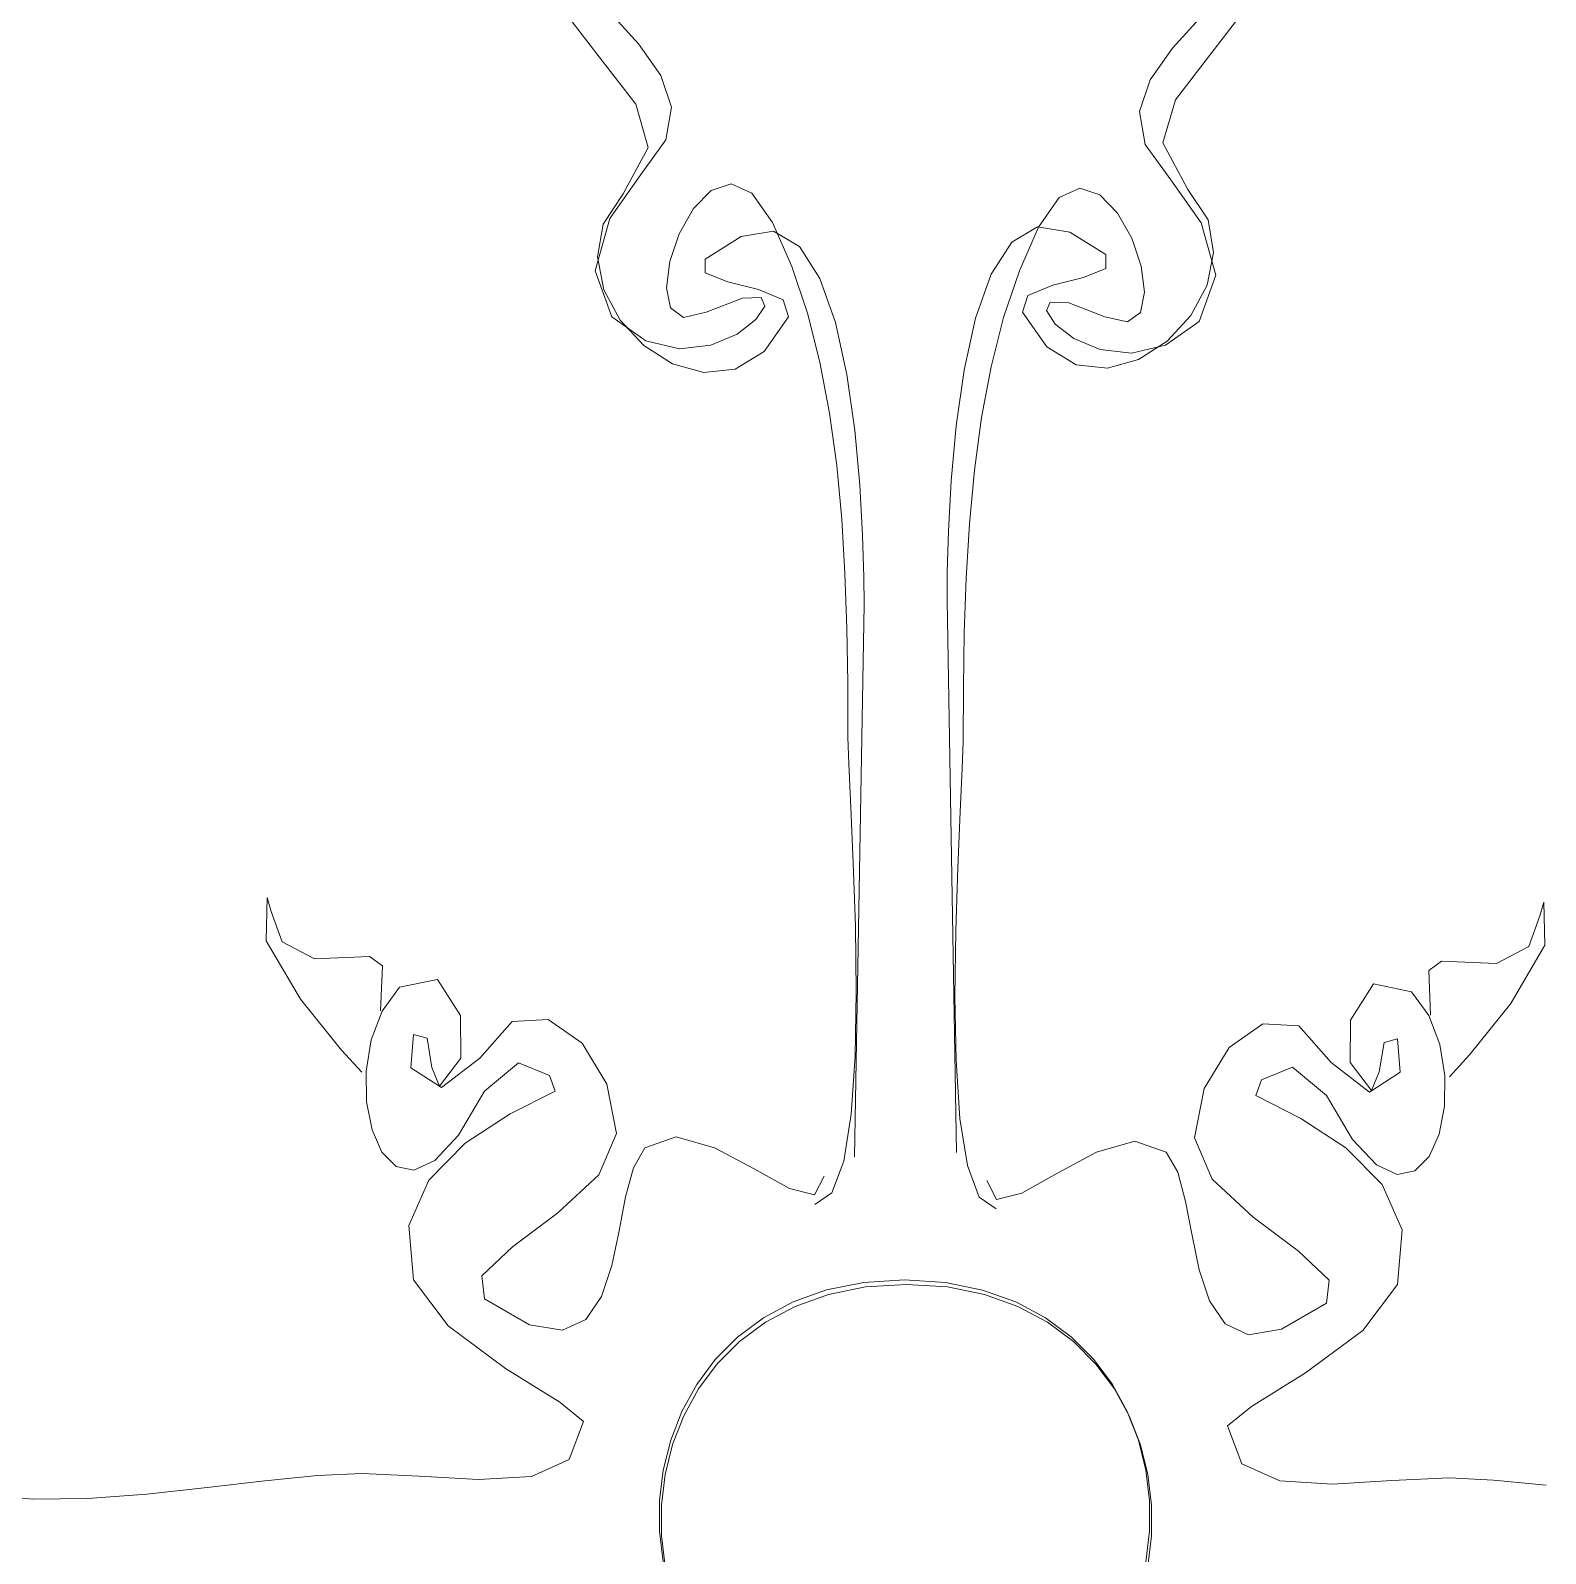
# Model space of a CAD drawing. Header units: centimetres. Extents: x -377343 to 693706, y 194584 to 813780.
# Drawn here: x 175527.71 to 175553.73, y 498829.35 to 498855.51 of the extents above; entities that cross this region are included whole.
import ezdxf

# ---------------------------------------------------------------- set-up
doc = ezdxf.new("R2010")
doc.units = ezdxf.units.CM
doc.layers.add('PIPA', color=11, linetype='Continuous')
doc.layers.add('TEXT', color=7, linetype='Continuous')

msp = doc.modelspace()

# ---------------------------------------------------------------- linework, layer by layer
at = {"layer": 'PIPA', "lineweight": 35, "extrusion": (0, 0.816497, 0.57735), "elevation": 193451.324}
msp.add_lwpolyline([(-421704.212, -325591.681), (-159560.265, -63447.734), (377343.333, -600351.331), (-158232.47, -1135927.133), (-693706.405, -600453.199), (-454216.825, -360963.619)], dxfattribs=at)
at = {"layer": 'TEXT', "color": 2, "linetype": 'Continuous', "lineweight": 13}
for p, q in [((175537.539, 498854.982), (175536.92, 498855.783)), ((175537.539, 498854.982), (175536.92, 498855.783)), ((175537.635, 498855.854), (175538.154, 498855.281)), ((175537.635, 498855.854), (175538.154, 498855.281)), ((175547.846, 498855.777), (175547.328, 498855.205)), ((175547.846, 498855.777), (175547.328, 498855.205)), ((175547.942, 498855.058), (175548.562, 498855.859)), ((175547.942, 498855.058), (175548.562, 498855.859)), ((175538.154, 498855.281), (175538.539, 498854.736)), ((175538.154, 498855.281), (175538.539, 498854.736)), ((175547.328, 498855.205), (175546.943, 498854.66)), ((175547.328, 498855.205), (175546.943, 498854.66)), ((175538.106, 498854.242), (175537.539, 498854.982)), ((175538.106, 498854.242), (175537.539, 498854.982)), ((175547.376, 498854.319), (175547.942, 498855.058)), ((175547.376, 498854.319), (175547.942, 498855.058)), ((175538.539, 498854.736), (175538.72, 498854.193)), ((175538.539, 498854.736), (175538.72, 498854.193)), ((175546.943, 498854.66), (175546.762, 498854.117)), ((175546.943, 498854.66), (175546.762, 498854.117)), ((175538.322, 498853.502), (175538.106, 498854.242)), ((175538.322, 498853.502), (175538.106, 498854.242)), ((175538.72, 498854.193), (175538.625, 498853.63)), ((175538.72, 498854.193), (175538.625, 498853.63)), ((175546.762, 498854.117), (175546.856, 498853.553)), ((175546.762, 498854.117), (175546.856, 498853.553)), ((175547.16, 498853.579), (175547.376, 498854.319)), ((175547.16, 498853.579), (175547.376, 498854.319)), ((175538.625, 498853.63), (175538.184, 498853.021)), ((175538.625, 498853.63), (175538.184, 498853.021)), ((175546.856, 498853.553), (175547.298, 498852.945)), ((175546.856, 498853.553), (175547.298, 498852.945)), ((175547.589, 498852.778), (175547.16, 498853.579)), ((175547.589, 498852.778), (175547.16, 498853.579)), ((175537.893, 498852.702), (175538.322, 498853.502)), ((175537.893, 498852.702), (175538.322, 498853.502)), ((175538.184, 498853.021), (175537.662, 498852.283)), ((175538.184, 498853.021), (175537.662, 498852.283)), ((175539.402, 498852.762), (175539.745, 498852.875)), ((175539.402, 498852.762), (175539.745, 498852.875)), ((175539.745, 498852.875), (175540.103, 498852.717)), ((175539.745, 498852.875), (175540.103, 498852.717)), ((175545.737, 498852.799), (175545.379, 498852.641)), ((175545.737, 498852.799), (175545.379, 498852.641)), ((175546.08, 498852.685), (175545.737, 498852.799)), ((175546.08, 498852.685), (175545.737, 498852.799)), ((175547.298, 498852.945), (175547.82, 498852.206)), ((175547.298, 498852.945), (175547.82, 498852.206)), ((175547.936, 498852.257), (175547.589, 498852.778)), ((175547.936, 498852.257), (175547.589, 498852.778)), ((175537.545, 498852.181), (175537.893, 498852.702)), ((175537.545, 498852.181), (175537.893, 498852.702)), ((175539.097, 498852.451), (175539.402, 498852.762)), ((175539.097, 498852.451), (175539.402, 498852.762)), ((175540.103, 498852.717), (175540.454, 498852.211)), ((175540.103, 498852.717), (175540.454, 498852.211)), ((175545.379, 498852.641), (175545.027, 498852.134)), ((175545.379, 498852.641), (175545.027, 498852.134)), ((175546.384, 498852.374), (175546.08, 498852.685)), ((175546.384, 498852.374), (175546.08, 498852.685)), ((175537.662, 498852.283), (175537.409, 498851.382)), ((175537.662, 498852.283), (175537.409, 498851.382)), ((175538.853, 498852.018), (175539.097, 498852.451)), ((175538.853, 498852.018), (175539.097, 498852.451)), ((175546.629, 498851.942), (175546.384, 498852.374)), ((175546.629, 498851.942), (175546.384, 498852.374)), ((175548.033, 498851.695), (175547.936, 498852.257)), ((175548.033, 498851.695), (175547.936, 498852.257)), ((175537.448, 498851.619), (175537.545, 498852.181)), ((175537.448, 498851.619), (175537.545, 498852.181)), ((175538.691, 498851.539), (175538.853, 498852.018)), ((175538.691, 498851.539), (175538.853, 498852.018)), ((175540.471, 498852.062), (175539.92, 498851.972)), ((175540.471, 498852.062), (175539.92, 498851.972)), ((175540.454, 498852.211), (175540.786, 498851.455)), ((175540.454, 498852.211), (175540.786, 498851.455)), ((175540.917, 498851.797), (175540.471, 498852.062)), ((175540.917, 498851.797), (175540.471, 498852.062)), ((175544.564, 498851.873), (175545.01, 498852.138)), ((175544.564, 498851.873), (175545.01, 498852.138)), ((175545.027, 498852.134), (175544.696, 498851.379)), ((175545.027, 498852.134), (175544.696, 498851.379)), ((175545.01, 498852.138), (175545.562, 498852.048)), ((175545.01, 498852.138), (175545.562, 498852.048)), ((175545.562, 498852.048), (175546.183, 498851.659)), ((175545.562, 498852.048), (175546.183, 498851.659)), ((175547.82, 498852.206), (175548.072, 498851.305)), ((175547.82, 498852.206), (175548.072, 498851.305)), ((175539.92, 498851.972), (175539.298, 498851.583)), ((175539.92, 498851.972), (175539.298, 498851.583)), ((175541.269, 498851.25), (175540.917, 498851.797)), ((175541.269, 498851.25), (175540.917, 498851.797)), ((175544.213, 498851.326), (175544.564, 498851.873)), ((175544.213, 498851.326), (175544.564, 498851.873)), ((175546.79, 498851.463), (175546.629, 498851.942)), ((175546.79, 498851.463), (175546.629, 498851.942)), ((175537.561, 498851.056), (175537.448, 498851.619)), ((175537.561, 498851.056), (175537.448, 498851.619)), ((175538.635, 498851.09), (175538.691, 498851.539)), ((175538.635, 498851.09), (175538.691, 498851.539)), ((175539.298, 498851.583), (175539.301, 498851.345)), ((175539.298, 498851.583), (175539.301, 498851.345)), ((175540.786, 498851.455), (175541.056, 498850.653)), ((175540.786, 498851.455), (175541.056, 498850.653)), ((175546.183, 498851.659), (175546.181, 498851.421)), ((175546.183, 498851.659), (175546.181, 498851.421)), ((175546.847, 498851.013), (175546.79, 498851.463)), ((175546.847, 498851.013), (175546.79, 498851.463)), ((175547.921, 498851.133), (175548.033, 498851.695)), ((175547.921, 498851.133), (175548.033, 498851.695)), ((175537.409, 498851.382), (175537.698, 498850.589)), ((175537.409, 498851.382), (175537.698, 498850.589)), ((175539.301, 498851.345), (175539.687, 498851.192)), ((175539.301, 498851.345), (175539.687, 498851.192)), ((175541.537, 498850.493), (175541.269, 498851.25)), ((175541.537, 498850.493), (175541.269, 498851.25)), ((175543.944, 498850.57), (175544.213, 498851.326)), ((175543.944, 498850.57), (175544.213, 498851.326)), ((175544.696, 498851.379), (175544.426, 498850.577)), ((175544.696, 498851.379), (175544.426, 498850.577)), ((175545.795, 498851.268), (175545.268, 498851.136)), ((175545.795, 498851.268), (175545.268, 498851.136)), ((175546.181, 498851.421), (175545.795, 498851.268)), ((175546.181, 498851.421), (175545.795, 498851.268)), ((175548.072, 498851.305), (175547.784, 498850.513)), ((175548.072, 498851.305), (175547.784, 498850.513)), ((175537.841, 498850.535), (175537.561, 498851.056)), ((175537.841, 498850.535), (175537.561, 498851.056)), ((175538.706, 498850.745), (175538.635, 498851.09)), ((175538.706, 498850.745), (175538.635, 498851.09)), ((175539.687, 498851.192), (175540.214, 498851.059)), ((175539.687, 498851.192), (175540.214, 498851.059)), ((175540.214, 498851.059), (175540.642, 498850.882)), ((175540.214, 498851.059), (175540.642, 498850.882)), ((175544.84, 498850.958), (175544.751, 498850.67)), ((175544.84, 498850.958), (175544.751, 498850.67)), ((175545.268, 498851.136), (175544.84, 498850.958)), ((175545.268, 498851.136), (175544.84, 498850.958)), ((175546.776, 498850.668), (175546.847, 498851.013)), ((175546.776, 498850.668), (175546.847, 498851.013)), ((175547.641, 498850.612), (175547.921, 498851.133)), ((175547.641, 498850.612), (175547.921, 498851.133)), ((175538.926, 498850.58), (175538.706, 498850.745)), ((175538.926, 498850.58), (175538.706, 498850.745)), ((175539.319, 498850.67), (175538.926, 498850.58)), ((175539.319, 498850.67), (175538.926, 498850.58)), ((175539.939, 498850.91), (175539.319, 498850.67)), ((175539.939, 498850.91), (175539.319, 498850.67)), ((175540.259, 498850.922), (175539.939, 498850.91)), ((175540.259, 498850.922), (175539.939, 498850.91)), ((175540.171, 498850.543), (175540.322, 498850.775)), ((175540.171, 498850.543), (175540.322, 498850.775)), ((175540.322, 498850.775), (175540.259, 498850.922)), ((175540.322, 498850.775), (175540.259, 498850.922)), ((175540.642, 498850.882), (175540.73, 498850.594)), ((175540.642, 498850.882), (175540.73, 498850.594)), ((175544.751, 498850.67), (175545.17, 498850.075)), ((175544.751, 498850.67), (175545.17, 498850.075)), ((175545.16, 498850.699), (175545.223, 498850.845)), ((175545.16, 498850.699), (175545.223, 498850.845)), ((175545.311, 498850.467), (175545.16, 498850.699)), ((175545.311, 498850.467), (175545.16, 498850.699)), ((175545.223, 498850.845), (175545.543, 498850.834)), ((175545.223, 498850.845), (175545.543, 498850.834)), ((175545.543, 498850.834), (175546.163, 498850.594)), ((175545.543, 498850.834), (175546.163, 498850.594)), ((175537.698, 498850.589), (175538.279, 498850.181)), ((175537.698, 498850.589), (175538.279, 498850.181)), ((175538.247, 498850.097), (175537.841, 498850.535)), ((175538.247, 498850.097), (175537.841, 498850.535)), ((175539.849, 498850.296), (175540.171, 498850.543)), ((175539.849, 498850.296), (175540.171, 498850.543)), ((175540.73, 498850.594), (175540.312, 498849.998)), ((175540.73, 498850.594), (175540.312, 498849.998)), ((175541.056, 498850.653), (175541.271, 498849.811)), ((175541.056, 498850.653), (175541.271, 498849.811)), ((175541.734, 498849.601), (175541.537, 498850.493)), ((175541.734, 498849.601), (175541.537, 498850.493)), ((175543.748, 498849.677), (175543.944, 498850.57)), ((175543.748, 498849.677), (175543.944, 498850.57)), ((175544.426, 498850.577), (175544.211, 498849.735)), ((175544.426, 498850.577), (175544.211, 498849.735)), ((175545.633, 498850.22), (175545.311, 498850.467)), ((175545.633, 498850.22), (175545.311, 498850.467)), ((175546.163, 498850.594), (175546.555, 498850.503)), ((175546.163, 498850.594), (175546.555, 498850.503)), ((175546.555, 498850.503), (175546.776, 498850.668)), ((175546.555, 498850.503), (175546.776, 498850.668)), ((175547.784, 498850.513), (175547.203, 498850.104)), ((175547.784, 498850.513), (175547.203, 498850.104)), ((175547.234, 498850.174), (175547.641, 498850.612)), ((175547.234, 498850.174), (175547.641, 498850.612)), ((175538.279, 498850.181), (175538.86, 498850.043)), ((175538.279, 498850.181), (175538.86, 498850.043)), ((175539.397, 498850.106), (175539.849, 498850.296)), ((175539.397, 498850.106), (175539.849, 498850.296)), ((175546.084, 498850.029), (175545.633, 498850.22)), ((175546.084, 498850.029), (175545.633, 498850.22)), ((175546.743, 498849.859), (175547.234, 498850.174)), ((175546.743, 498849.859), (175547.234, 498850.174)), ((175538.739, 498849.783), (175538.247, 498850.097)), ((175538.739, 498849.783), (175538.247, 498850.097)), ((175538.86, 498850.043), (175539.397, 498850.106)), ((175538.86, 498850.043), (175539.397, 498850.106)), ((175540.312, 498849.998), (175539.813, 498849.692)), ((175540.312, 498849.998), (175539.813, 498849.692)), ((175545.17, 498850.075), (175545.669, 498849.769)), ((175545.17, 498850.075), (175545.669, 498849.769)), ((175546.622, 498849.967), (175546.084, 498850.029)), ((175546.622, 498849.967), (175546.084, 498850.029)), ((175547.203, 498850.104), (175546.622, 498849.967)), ((175547.203, 498850.104), (175546.622, 498849.967)), ((175539.275, 498849.634), (175538.739, 498849.783)), ((175539.275, 498849.634), (175538.739, 498849.783)), ((175539.813, 498849.692), (175539.275, 498849.634)), ((175539.813, 498849.692), (175539.275, 498849.634)), ((175541.271, 498849.811), (175541.436, 498848.936)), ((175541.271, 498849.811), (175541.436, 498848.936)), ((175543.612, 498848.721), (175543.748, 498849.677)), ((175543.612, 498848.721), (175543.748, 498849.677)), ((175544.211, 498849.735), (175544.045, 498848.86)), ((175544.211, 498849.735), (175544.045, 498848.86)), ((175545.669, 498849.769), (175546.207, 498849.711)), ((175545.669, 498849.769), (175546.207, 498849.711)), ((175546.207, 498849.711), (175546.743, 498849.859)), ((175546.207, 498849.711), (175546.743, 498849.859)), ((175541.869, 498848.645), (175541.734, 498849.601)), ((175541.869, 498848.645), (175541.734, 498849.601)), ((175541.436, 498848.936), (175541.559, 498848.035)), ((175541.436, 498848.936), (175541.559, 498848.035)), ((175544.045, 498848.86), (175543.923, 498847.959)), ((175544.045, 498848.86), (175543.923, 498847.959)), ((175541.955, 498847.699), (175541.869, 498848.645)), ((175541.955, 498847.699), (175541.869, 498848.645)), ((175543.526, 498847.775), (175543.612, 498848.721)), ((175543.526, 498847.775), (175543.612, 498848.721)), ((175541.559, 498848.035), (175541.645, 498847.114)), ((175541.559, 498848.035), (175541.645, 498847.114)), ((175543.923, 498847.959), (175543.837, 498847.038)), ((175543.923, 498847.959), (175543.837, 498847.038)), ((175542.003, 498846.835), (175541.955, 498847.699)), ((175542.003, 498846.835), (175541.955, 498847.699)), ((175543.479, 498846.911), (175543.526, 498847.775)), ((175543.479, 498846.911), (175543.526, 498847.775)), ((175541.645, 498847.114), (175541.701, 498846.181)), ((175541.645, 498847.114), (175541.701, 498846.181)), ((175543.837, 498847.038), (175543.781, 498846.105)), ((175543.837, 498847.038), (175543.781, 498846.105)), ((175542.023, 498846.127), (175542.003, 498846.835)), ((175542.023, 498846.127), (175542.003, 498846.835)), ((175543.458, 498846.204), (175543.479, 498846.911)), ((175543.458, 498846.204), (175543.479, 498846.911)), ((175541.701, 498846.181), (175541.733, 498845.242)), ((175541.701, 498846.181), (175541.733, 498845.242)), ((175542.028, 498845.648), (175542.023, 498846.127)), ((175542.028, 498845.648), (175542.023, 498846.127)), ((175543.454, 498845.725), (175543.458, 498846.204)), ((175543.454, 498845.725), (175543.458, 498846.204)), ((175543.781, 498846.105), (175543.748, 498845.166)), ((175543.781, 498846.105), (175543.748, 498845.166)), ((175543.616, 498836.239), (175543.454, 498845.725)), ((175543.616, 498836.239), (175543.454, 498845.725)), ((175541.865, 498836.162), (175542.028, 498845.648)), ((175541.865, 498836.162), (175542.028, 498845.648)), ((175541.733, 498845.242), (175541.748, 498844.304)), ((175541.733, 498845.242), (175541.748, 498844.304)), ((175543.748, 498845.166), (175543.734, 498844.227)), ((175543.748, 498845.166), (175543.734, 498844.227)), ((175541.748, 498844.304), (175541.751, 498843.373)), ((175541.748, 498844.304), (175541.751, 498843.373)), ((175543.734, 498844.227), (175543.73, 498843.297)), ((175543.734, 498844.227), (175543.73, 498843.297)), ((175541.751, 498843.373), (175541.766, 498842.912)), ((175541.751, 498843.373), (175541.766, 498842.912)), ((175543.73, 498843.297), (175543.715, 498842.836)), ((175543.73, 498843.297), (175543.715, 498842.836)), ((175541.766, 498842.912), (175541.801, 498842.165)), ((175541.766, 498842.912), (175541.801, 498842.165)), ((175543.715, 498842.836), (175543.68, 498842.089)), ((175543.715, 498842.836), (175543.68, 498842.089)), ((175541.801, 498842.165), (175541.843, 498841.21)), ((175541.801, 498842.165), (175541.843, 498841.21)), ((175543.68, 498842.089), (175543.638, 498841.134)), ((175543.68, 498842.089), (175543.638, 498841.134)), ((175541.843, 498841.21), (175541.879, 498840.128)), ((175541.843, 498841.21), (175541.879, 498840.128)), ((175543.638, 498841.134), (175543.603, 498840.051)), ((175543.638, 498841.134), (175543.603, 498840.051)), ((175531.759, 498839.874), (175531.779, 498840.617)), ((175531.759, 498839.874), (175531.779, 498840.617)), ((175531.779, 498840.617), (175531.845, 498840.379)), ((175531.779, 498840.617), (175531.845, 498840.379)), ((175553.703, 498840.54), (175553.637, 498840.303)), ((175553.703, 498840.54), (175553.637, 498840.303)), ((175553.723, 498839.798), (175553.703, 498840.54)), ((175553.723, 498839.798), (175553.703, 498840.54)), ((175531.845, 498840.379), (175532.037, 498839.854)), ((175531.845, 498840.379), (175532.037, 498839.854)), ((175553.637, 498840.303), (175553.444, 498839.778)), ((175553.637, 498840.303), (175553.444, 498839.778)), ((175541.879, 498840.128), (175541.893, 498838.995)), ((175541.879, 498840.128), (175541.893, 498838.995)), ((175543.603, 498840.051), (175543.588, 498838.919)), ((175543.603, 498840.051), (175543.588, 498838.919)), ((175532.347, 498838.874), (175531.759, 498839.874)), ((175532.347, 498838.874), (175531.759, 498839.874)), ((175532.037, 498839.854), (175532.59, 498839.563)), ((175532.037, 498839.854), (175532.59, 498839.563)), ((175553.444, 498839.778), (175552.892, 498839.486)), ((175553.444, 498839.778), (175552.892, 498839.486)), ((175553.135, 498838.797), (175553.723, 498839.798)), ((175553.135, 498838.797), (175553.723, 498839.798)), ((175532.59, 498839.563), (175533.533, 498839.602)), ((175532.59, 498839.563), (175533.533, 498839.602)), ((175533.533, 498839.602), (175533.755, 498839.443)), ((175533.533, 498839.602), (175533.755, 498839.443)), ((175533.755, 498839.443), (175533.725, 498838.671)), ((175533.755, 498839.443), (175533.725, 498838.671)), ((175551.949, 498839.525), (175551.727, 498839.366)), ((175551.949, 498839.525), (175551.727, 498839.366)), ((175552.892, 498839.486), (175551.949, 498839.525)), ((175552.892, 498839.486), (175551.949, 498839.525)), ((175534.049, 498839.076), (175534.701, 498839.211)), ((175534.049, 498839.076), (175534.701, 498839.211)), ((175534.701, 498839.211), (175535.1, 498838.59)), ((175534.701, 498839.211), (175535.1, 498838.59)), ((175551.727, 498839.366), (175551.757, 498838.594)), ((175551.727, 498839.366), (175551.757, 498838.594)), ((175533.752, 498838.666), (175534.049, 498839.076)), ((175533.752, 498838.666), (175534.049, 498839.076)), ((175541.893, 498838.995), (175541.874, 498837.892)), ((175541.893, 498838.995), (175541.874, 498837.892)), ((175543.588, 498838.919), (175543.608, 498837.816)), ((175543.588, 498838.919), (175543.608, 498837.816)), ((175550.781, 498839.135), (175550.382, 498838.513)), ((175550.781, 498839.135), (175550.382, 498838.513)), ((175551.433, 498839), (175550.781, 498839.135)), ((175551.433, 498839), (175550.781, 498839.135)), ((175551.729, 498838.589), (175551.433, 498839)), ((175551.729, 498838.589), (175551.433, 498839)), ((175533.056, 498837.994), (175532.347, 498838.874)), ((175533.056, 498837.994), (175532.347, 498838.874)), ((175533.565, 498838.171), (175533.752, 498838.666)), ((175533.565, 498838.171), (175533.752, 498838.666)), ((175552.426, 498837.918), (175553.135, 498838.797)), ((175552.426, 498837.918), (175553.135, 498838.797)), ((175535.1, 498838.59), (175535.103, 498837.86)), ((175535.1, 498838.59), (175535.103, 498837.86)), ((175535.427, 498837.86), (175535.983, 498838.488)), ((175535.427, 498837.86), (175535.983, 498838.488)), ((175535.983, 498838.488), (175536.605, 498838.524)), ((175535.983, 498838.488), (175536.605, 498838.524)), ((175536.605, 498838.524), (175537.185, 498838.117)), ((175536.605, 498838.524), (175537.185, 498838.117)), ((175548.876, 498838.448), (175548.297, 498838.041)), ((175548.876, 498838.448), (175548.297, 498838.041)), ((175549.498, 498838.412), (175548.876, 498838.448)), ((175549.498, 498838.412), (175548.876, 498838.448)), ((175550.054, 498837.784), (175549.498, 498838.412)), ((175550.054, 498837.784), (175549.498, 498838.412)), ((175550.382, 498838.513), (175550.379, 498837.784)), ((175550.382, 498838.513), (175550.379, 498837.784)), ((175551.917, 498838.094), (175551.729, 498838.589)), ((175551.917, 498838.094), (175551.729, 498838.589)), ((175533.478, 498837.637), (175533.565, 498838.171)), ((175533.478, 498837.637), (175533.565, 498838.171)), ((175534.292, 498838.265), (175534.244, 498837.692)), ((175534.292, 498838.265), (175534.244, 498837.692)), ((175534.522, 498838.202), (175534.292, 498838.265)), ((175534.522, 498838.202), (175534.292, 498838.265)), ((175534.607, 498837.698), (175534.522, 498838.202)), ((175534.607, 498837.698), (175534.522, 498838.202)), ((175537.185, 498838.117), (175537.612, 498837.414)), ((175537.185, 498838.117), (175537.612, 498837.414)), ((175550.875, 498837.622), (175550.96, 498838.126)), ((175550.875, 498837.622), (175550.96, 498838.126)), ((175550.96, 498838.126), (175551.189, 498838.189)), ((175550.96, 498838.126), (175551.189, 498838.189)), ((175551.189, 498838.189), (175551.237, 498837.616)), ((175551.189, 498838.189), (175551.237, 498837.616)), ((175533.401, 498837.617), (175533.056, 498837.994)), ((175533.401, 498837.617), (175533.056, 498837.994)), ((175535.103, 498837.86), (175534.737, 498837.376)), ((175535.103, 498837.86), (175534.737, 498837.376)), ((175534.773, 498837.353), (175535.427, 498837.86)), ((175534.773, 498837.353), (175535.427, 498837.86)), ((175541.874, 498837.892), (175541.807, 498836.897)), ((175541.874, 498837.892), (175541.807, 498836.897)), ((175548.297, 498838.041), (175547.87, 498837.337)), ((175548.297, 498838.041), (175547.87, 498837.337)), ((175552.004, 498837.56), (175551.917, 498838.094)), ((175552.004, 498837.56), (175551.917, 498838.094)), ((175552.081, 498837.54), (175552.426, 498837.918)), ((175552.081, 498837.54), (175552.426, 498837.918)), ((175533.485, 498837.107), (175533.478, 498837.637)), ((175533.485, 498837.107), (175533.478, 498837.637)), ((175534.244, 498837.692), (175534.773, 498837.353)), ((175534.244, 498837.692), (175534.773, 498837.353)), ((175534.737, 498837.376), (175534.607, 498837.698)), ((175534.737, 498837.376), (175534.607, 498837.698)), ((175536.094, 498837.779), (175535.509, 498837.293)), ((175536.094, 498837.779), (175535.509, 498837.293)), ((175536.626, 498837.563), (175536.094, 498837.779)), ((175536.626, 498837.563), (175536.094, 498837.779)), ((175543.608, 498837.816), (175543.675, 498836.82)), ((175543.608, 498837.816), (175543.675, 498836.82)), ((175548.856, 498837.486), (175549.388, 498837.703)), ((175548.856, 498837.486), (175549.388, 498837.703)), ((175549.388, 498837.703), (175549.973, 498837.216)), ((175549.388, 498837.703), (175549.973, 498837.216)), ((175550.709, 498837.276), (175550.054, 498837.784)), ((175550.709, 498837.276), (175550.054, 498837.784)), ((175550.379, 498837.784), (175550.745, 498837.3)), ((175550.379, 498837.784), (175550.745, 498837.3)), ((175551.237, 498837.616), (175550.709, 498837.276)), ((175551.237, 498837.616), (175550.709, 498837.276)), ((175550.745, 498837.3), (175550.875, 498837.622)), ((175550.745, 498837.3), (175550.875, 498837.622)), ((175536.725, 498837.293), (175536.626, 498837.563)), ((175536.725, 498837.293), (175536.626, 498837.563)), ((175537.612, 498837.414), (175537.779, 498836.563)), ((175537.612, 498837.414), (175537.779, 498836.563)), ((175547.87, 498837.337), (175547.703, 498836.487)), ((175547.87, 498837.337), (175547.703, 498836.487)), ((175548.757, 498837.216), (175548.856, 498837.486)), ((175548.757, 498837.216), (175548.856, 498837.486)), ((175551.997, 498837.031), (175552.004, 498837.56)), ((175551.997, 498837.031), (175552.004, 498837.56)), ((175533.578, 498836.628), (175533.485, 498837.107)), ((175533.578, 498836.628), (175533.485, 498837.107)), ((175535.509, 498837.293), (175535.062, 498836.537)), ((175535.509, 498837.293), (175535.062, 498836.537)), ((175535.95, 498836.901), (175536.725, 498837.293)), ((175535.95, 498836.901), (175536.725, 498837.293)), ((175549.531, 498836.824), (175548.757, 498837.216)), ((175549.531, 498836.824), (175548.757, 498837.216)), ((175549.973, 498837.216), (175550.42, 498836.461)), ((175549.973, 498837.216), (175550.42, 498836.461)), ((175535.18, 498836.396), (175535.95, 498836.901)), ((175535.18, 498836.396), (175535.95, 498836.901)), ((175541.807, 498836.897), (175541.679, 498836.088)), ((175541.807, 498836.897), (175541.679, 498836.088)), ((175543.675, 498836.82), (175543.803, 498836.012)), ((175543.675, 498836.82), (175543.803, 498836.012)), ((175550.302, 498836.32), (175549.531, 498836.824)), ((175550.302, 498836.32), (175549.531, 498836.824)), ((175551.904, 498836.552), (175551.997, 498837.031)), ((175551.904, 498836.552), (175551.997, 498837.031)), ((175533.749, 498836.243), (175533.578, 498836.628)), ((175533.749, 498836.243), (175533.578, 498836.628)), ((175537.779, 498836.563), (175537.473, 498835.855)), ((175537.779, 498836.563), (175537.473, 498835.855)), ((175551.733, 498836.167), (175551.904, 498836.552)), ((175551.733, 498836.167), (175551.904, 498836.552)), ((175534.553, 498835.763), (175535.18, 498836.396)), ((175534.553, 498835.763), (175535.18, 498836.396)), ((175535.062, 498836.537), (175534.654, 498836.099)), ((175535.062, 498836.537), (175534.654, 498836.099)), ((175538.067, 498835.974), (175538.265, 498836.32)), ((175538.067, 498835.974), (175538.265, 498836.32)), ((175538.265, 498836.32), (175538.803, 498836.509)), ((175538.265, 498836.32), (175538.803, 498836.509)), ((175538.803, 498836.509), (175539.46, 498836.32)), ((175538.803, 498836.509), (175539.46, 498836.32)), ((175539.46, 498836.32), (175540.14, 498835.955)), ((175539.46, 498836.32), (175540.14, 498835.955)), ((175546.679, 498836.432), (175546.021, 498836.243)), ((175546.679, 498836.432), (175546.021, 498836.243)), ((175547.217, 498836.243), (175546.679, 498836.432)), ((175547.217, 498836.243), (175546.679, 498836.432)), ((175547.703, 498836.487), (175548.009, 498835.779)), ((175547.703, 498836.487), (175548.009, 498835.779)), ((175550.929, 498835.687), (175550.302, 498836.32)), ((175550.929, 498835.687), (175550.302, 498836.32)), ((175550.42, 498836.461), (175550.827, 498836.023)), ((175550.42, 498836.461), (175550.827, 498836.023)), ((175533.99, 498835.997), (175533.749, 498836.243)), ((175533.99, 498835.997), (175533.749, 498836.243)), ((175534.654, 498836.099), (175534.295, 498835.934)), ((175534.654, 498836.099), (175534.295, 498835.934)), ((175541.679, 498836.088), (175541.476, 498835.545)), ((175541.679, 498836.088), (175541.476, 498835.545)), ((175546.021, 498836.243), (175545.342, 498835.878)), ((175546.021, 498836.243), (175545.342, 498835.878)), ((175547.415, 498835.898), (175547.217, 498836.243)), ((175547.415, 498835.898), (175547.217, 498836.243)), ((175550.827, 498836.023), (175551.187, 498835.858)), ((175550.827, 498836.023), (175551.187, 498835.858)), ((175551.491, 498835.92), (175551.733, 498836.167)), ((175551.491, 498835.92), (175551.733, 498836.167)), ((175534.295, 498835.934), (175533.99, 498835.997)), ((175534.295, 498835.934), (175533.99, 498835.997)), ((175534.211, 498834.986), (175534.553, 498835.763)), ((175534.211, 498834.986), (175534.553, 498835.763)), ((175537.473, 498835.855), (175536.769, 498835.202)), ((175537.473, 498835.855), (175536.769, 498835.202)), ((175537.931, 498835.474), (175538.067, 498835.974)), ((175537.931, 498835.474), (175538.067, 498835.974)), ((175540.14, 498835.955), (175540.746, 498835.617)), ((175540.14, 498835.955), (175540.746, 498835.617)), ((175541.18, 498835.509), (175541.346, 498835.833)), ((175541.18, 498835.509), (175541.346, 498835.833)), ((175543.803, 498836.012), (175544.006, 498835.469)), ((175543.803, 498836.012), (175544.006, 498835.469)), ((175545.342, 498835.878), (175544.736, 498835.541)), ((175545.342, 498835.878), (175544.736, 498835.541)), ((175547.55, 498835.397), (175547.415, 498835.898)), ((175547.55, 498835.397), (175547.415, 498835.898)), ((175548.009, 498835.779), (175548.712, 498835.126)), ((175548.009, 498835.779), (175548.712, 498835.126)), ((175551.187, 498835.858), (175551.491, 498835.92)), ((175551.187, 498835.858), (175551.491, 498835.92)), ((175540.746, 498835.617), (175541.18, 498835.509)), ((175540.746, 498835.617), (175541.18, 498835.509)), ((175541.476, 498835.545), (175541.184, 498835.347)), ((175541.476, 498835.545), (175541.184, 498835.347)), ((175544.302, 498835.433), (175544.136, 498835.757)), ((175544.302, 498835.433), (175544.136, 498835.757)), ((175544.736, 498835.541), (175544.302, 498835.433)), ((175544.736, 498835.541), (175544.302, 498835.433)), ((175551.271, 498834.91), (175550.929, 498835.687)), ((175551.271, 498834.91), (175550.929, 498835.687)), ((175537.821, 498834.89), (175537.931, 498835.474)), ((175537.821, 498834.89), (175537.931, 498835.474)), ((175544.006, 498835.469), (175544.298, 498835.27)), ((175544.006, 498835.469), (175544.298, 498835.27)), ((175547.661, 498834.814), (175547.55, 498835.397)), ((175547.661, 498834.814), (175547.55, 498835.397)), ((175534.292, 498834.049), (175534.211, 498834.986)), ((175534.292, 498834.049), (175534.211, 498834.986)), ((175536.769, 498835.202), (175535.992, 498834.619)), ((175536.769, 498835.202), (175535.992, 498834.619)), ((175548.712, 498835.126), (175549.489, 498834.543)), ((175548.712, 498835.126), (175549.489, 498834.543)), ((175537.696, 498834.297), (175537.821, 498834.89)), ((175537.696, 498834.297), (175537.821, 498834.89)), ((175547.786, 498834.22), (175547.661, 498834.814)), ((175547.786, 498834.22), (175547.661, 498834.814)), ((175551.189, 498833.973), (175551.271, 498834.91)), ((175551.189, 498833.973), (175551.271, 498834.91)), ((175535.992, 498834.619), (175535.464, 498834.121)), ((175535.992, 498834.619), (175535.464, 498834.121)), ((175549.489, 498834.543), (175550.017, 498834.045)), ((175549.489, 498834.543), (175550.017, 498834.045)), ((175537.519, 498833.766), (175537.696, 498834.297)), ((175537.519, 498833.766), (175537.696, 498834.297)), ((175547.963, 498833.69), (175547.786, 498834.22)), ((175547.963, 498833.69), (175547.786, 498834.22)), ((175534.885, 498833.259), (175534.292, 498834.049)), ((175534.885, 498833.259), (175534.292, 498834.049)), ((175535.464, 498834.121), (175535.509, 498833.725)), ((175535.464, 498834.121), (175535.509, 498833.725)), ((175541.386, 498833.876), (175542.023, 498834.004)), ((175541.386, 498833.876), (175542.023, 498834.004)), ((175541.419, 498833.799), (175542.056, 498833.928)), ((175541.419, 498833.799), (175542.056, 498833.928)), ((175542.023, 498834.004), (175542.725, 498834.049)), ((175542.023, 498834.004), (175542.725, 498834.049)), ((175542.056, 498833.928), (175542.758, 498833.973)), ((175542.056, 498833.928), (175542.758, 498833.973)), ((175542.725, 498834.049), (175542.725, 498834.049)), ((175542.725, 498834.049), (175543.426, 498834.004)), ((175542.725, 498834.049), (175542.725, 498834.049)), ((175542.725, 498834.049), (175543.426, 498834.004)), ((175542.758, 498833.973), (175542.758, 498833.973)), ((175542.758, 498833.973), (175543.459, 498833.928)), ((175542.758, 498833.973), (175542.758, 498833.973)), ((175542.758, 498833.973), (175543.459, 498833.928)), ((175543.426, 498834.004), (175544.064, 498833.875)), ((175543.426, 498834.004), (175544.064, 498833.875)), ((175543.459, 498833.928), (175544.097, 498833.799)), ((175543.459, 498833.928), (175544.097, 498833.799)), ((175550.017, 498834.045), (175549.973, 498833.649)), ((175550.017, 498834.045), (175549.973, 498833.649)), ((175550.596, 498833.183), (175551.189, 498833.973)), ((175550.596, 498833.183), (175551.189, 498833.973)), ((175535.509, 498833.725), (175536.284, 498833.278)), ((175535.509, 498833.725), (175536.284, 498833.278)), ((175537.25, 498833.371), (175537.519, 498833.766)), ((175537.25, 498833.371), (175537.519, 498833.766)), ((175540.302, 498833.398), (175540.812, 498833.671)), ((175540.302, 498833.398), (175540.812, 498833.671)), ((175540.812, 498833.671), (175541.386, 498833.876)), ((175540.812, 498833.671), (175541.386, 498833.876)), ((175540.845, 498833.594), (175541.419, 498833.799)), ((175540.845, 498833.594), (175541.419, 498833.799)), ((175544.064, 498833.875), (175544.637, 498833.67)), ((175544.064, 498833.875), (175544.637, 498833.67)), ((175544.097, 498833.799), (175544.67, 498833.594)), ((175544.097, 498833.799), (175544.67, 498833.594)), ((175544.637, 498833.67), (175545.147, 498833.398)), ((175544.637, 498833.67), (175545.147, 498833.398)), ((175548.231, 498833.294), (175547.963, 498833.69)), ((175548.231, 498833.294), (175547.963, 498833.69)), ((175540.335, 498833.322), (175540.845, 498833.594)), ((175540.335, 498833.322), (175540.845, 498833.594)), ((175544.67, 498833.594), (175545.18, 498833.321)), ((175544.67, 498833.594), (175545.18, 498833.321)), ((175549.973, 498833.649), (175549.198, 498833.201)), ((175549.973, 498833.649), (175549.198, 498833.201)), ((175535.873, 498832.529), (175534.885, 498833.259)), ((175535.873, 498832.529), (175534.885, 498833.259)), ((175536.284, 498833.278), (175536.851, 498833.184)), ((175536.284, 498833.278), (175536.851, 498833.184)), ((175536.851, 498833.184), (175537.25, 498833.371)), ((175536.851, 498833.184), (175537.25, 498833.371)), ((175539.856, 498833.066), (175540.302, 498833.398)), ((175539.856, 498833.066), (175540.302, 498833.398)), ((175539.889, 498832.989), (175540.335, 498833.322)), ((175539.889, 498832.989), (175540.335, 498833.322)), ((175545.147, 498833.398), (175545.594, 498833.065)), ((175545.147, 498833.398), (175545.594, 498833.065)), ((175545.18, 498833.321), (175545.627, 498832.989)), ((175545.18, 498833.321), (175545.627, 498832.989)), ((175548.63, 498833.107), (175548.231, 498833.294)), ((175548.63, 498833.107), (175548.231, 498833.294)), ((175549.198, 498833.201), (175548.63, 498833.107)), ((175549.198, 498833.201), (175548.63, 498833.107)), ((175549.608, 498832.453), (175550.596, 498833.183)), ((175549.608, 498832.453), (175550.596, 498833.183)), ((175539.473, 498832.681), (175539.856, 498833.066)), ((175539.473, 498832.681), (175539.856, 498833.066)), ((175539.506, 498832.605), (175539.889, 498832.989)), ((175539.506, 498832.605), (175539.889, 498832.989)), ((175545.594, 498833.065), (175545.976, 498832.681)), ((175545.594, 498833.065), (175545.976, 498832.681)), ((175545.627, 498832.989), (175546.009, 498832.604)), ((175545.627, 498832.989), (175546.009, 498832.604)), ((175539.154, 498832.253), (175539.473, 498832.681)), ((175539.154, 498832.253), (175539.473, 498832.681)), ((175545.976, 498832.681), (175546.295, 498832.252)), ((175545.976, 498832.681), (175546.295, 498832.252)), ((175536.801, 498831.952), (175535.873, 498832.529)), ((175536.801, 498831.952), (175535.873, 498832.529)), ((175539.187, 498832.177), (175539.506, 498832.605)), ((175539.187, 498832.177), (175539.506, 498832.605)), ((175546.009, 498832.604), (175546.328, 498832.176)), ((175546.009, 498832.604), (175546.328, 498832.176)), ((175548.681, 498831.875), (175549.608, 498832.453)), ((175548.681, 498831.875), (175549.608, 498832.453)), ((175538.899, 498831.789), (175539.154, 498832.253)), ((175538.899, 498831.789), (175539.154, 498832.253)), ((175538.932, 498831.712), (175539.187, 498832.177)), ((175538.932, 498831.712), (175539.187, 498832.177)), ((175546.295, 498832.252), (175546.55, 498831.788)), ((175546.295, 498832.252), (175546.55, 498831.788)), ((175546.328, 498832.176), (175546.583, 498831.712)), ((175546.328, 498832.176), (175546.583, 498831.712)), ((175537.211, 498831.617), (175536.801, 498831.952)), ((175537.211, 498831.617), (175536.801, 498831.952)), ((175548.271, 498831.541), (175548.681, 498831.875)), ((175548.271, 498831.541), (175548.681, 498831.875)), ((175536.963, 498830.964), (175537.211, 498831.617)), ((175536.963, 498830.964), (175537.211, 498831.617)), ((175538.708, 498831.297), (175538.899, 498831.789)), ((175538.708, 498831.297), (175538.899, 498831.789)), ((175538.741, 498831.22), (175538.932, 498831.712)), ((175538.741, 498831.22), (175538.932, 498831.712)), ((175546.55, 498831.788), (175546.741, 498831.296)), ((175546.55, 498831.788), (175546.741, 498831.296)), ((175546.583, 498831.712), (175546.774, 498831.219)), ((175546.583, 498831.712), (175546.774, 498831.219)), ((175548.519, 498830.888), (175548.271, 498831.541)), ((175548.519, 498830.888), (175548.271, 498831.541)), ((175538.58, 498830.784), (175538.708, 498831.297)), ((175538.58, 498830.784), (175538.708, 498831.297)), ((175538.613, 498830.708), (175538.741, 498831.22)), ((175538.613, 498830.708), (175538.741, 498831.22)), ((175546.741, 498831.296), (175546.869, 498830.784)), ((175546.741, 498831.296), (175546.869, 498830.784)), ((175546.774, 498831.219), (175546.902, 498830.707)), ((175546.774, 498831.219), (175546.902, 498830.707)), ((175536.314, 498830.673), (175536.963, 498830.964)), ((175536.314, 498830.673), (175536.963, 498830.964)), ((175549.168, 498830.596), (175548.519, 498830.888)), ((175549.168, 498830.596), (175548.519, 498830.888)), ((175530.744, 498830.482), (175531.739, 498830.597)), ((175530.744, 498830.482), (175531.739, 498830.597)), ((175531.739, 498830.597), (175532.642, 498830.688)), ((175531.739, 498830.597), (175532.642, 498830.688)), ((175532.642, 498830.688), (175533.401, 498830.725)), ((175532.642, 498830.688), (175533.401, 498830.725)), ((175533.401, 498830.725), (175534.388, 498830.678)), ((175533.401, 498830.725), (175534.388, 498830.678)), ((175534.388, 498830.678), (175535.407, 498830.619)), ((175534.388, 498830.678), (175535.407, 498830.619)), ((175535.407, 498830.619), (175536.314, 498830.673)), ((175535.407, 498830.619), (175536.314, 498830.673)), ((175538.516, 498830.26), (175538.58, 498830.784)), ((175538.516, 498830.26), (175538.58, 498830.784)), ((175538.549, 498830.184), (175538.613, 498830.708)), ((175538.549, 498830.184), (175538.613, 498830.708)), ((175546.869, 498830.784), (175546.932, 498830.259)), ((175546.869, 498830.784), (175546.932, 498830.259)), ((175546.902, 498830.707), (175546.965, 498830.183)), ((175546.902, 498830.707), (175546.965, 498830.183)), ((175550.074, 498830.543), (175549.168, 498830.596)), ((175550.074, 498830.543), (175549.168, 498830.596)), ((175551.093, 498830.602), (175550.074, 498830.543)), ((175551.093, 498830.602), (175550.074, 498830.543)), ((175552.081, 498830.649), (175551.093, 498830.602)), ((175552.081, 498830.649), (175551.093, 498830.602)), ((175552.84, 498830.612), (175552.081, 498830.649)), ((175552.84, 498830.612), (175552.081, 498830.649)), ((175553.743, 498830.521), (175552.84, 498830.612)), ((175553.743, 498830.521), (175552.84, 498830.612)), ((175526.918, 498830.361), (175527.745, 498830.281)), ((175526.918, 498830.361), (175527.745, 498830.281)), ((175527.745, 498830.281), (175528.694, 498830.294)), ((175527.745, 498830.281), (175528.694, 498830.294)), ((175528.694, 498830.294), (175529.712, 498830.371)), ((175528.694, 498830.294), (175529.712, 498830.371)), ((175529.712, 498830.371), (175530.744, 498830.482)), ((175529.712, 498830.371), (175530.744, 498830.482)), ((175538.516, 498829.732), (175538.516, 498830.26)), ((175538.516, 498829.732), (175538.516, 498830.26)), ((175538.549, 498829.656), (175538.549, 498830.184)), ((175538.549, 498829.656), (175538.549, 498830.184)), ((175546.932, 498830.259), (175546.932, 498829.731)), ((175546.932, 498830.259), (175546.932, 498829.731)), ((175546.965, 498830.183), (175546.965, 498829.655)), ((175546.965, 498830.183), (175546.965, 498829.655)), ((175538.58, 498829.208), (175538.516, 498829.732)), ((175538.58, 498829.208), (175538.516, 498829.732)), ((175538.613, 498829.132), (175538.549, 498829.656)), ((175538.613, 498829.132), (175538.549, 498829.656)), ((175546.932, 498829.731), (175546.869, 498829.207)), ((175546.932, 498829.731), (175546.869, 498829.207)), ((175546.965, 498829.655), (175546.902, 498829.131)), ((175546.965, 498829.655), (175546.902, 498829.131))]:
    msp.add_line(p, q, dxfattribs=at)

doc.saveas('drawing.dxf')
